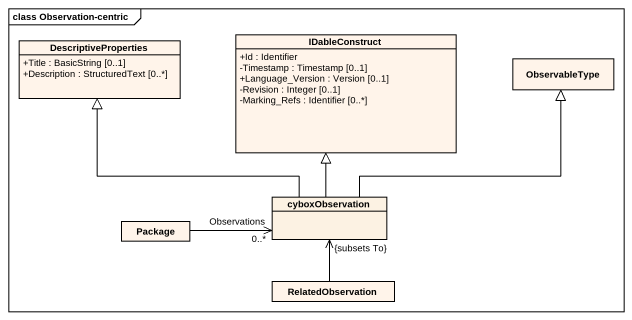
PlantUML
@startuml
mainframe class Observation-centric
hide circle
hide empty members
skinparam classAttributeIconSize 0
class DescriptiveProperties #FFF4EA {
  +Title : BasicString [0..1]
  +Description : StructuredText [0..*]
}
class IDableConstruct #FFF4EA {
  +Id : Identifier
  -Timestamp : Timestamp [0..1]
  +Language_Version : Version [0..1]
  -Revision : Integer [0..1]
  -Marking_Refs : Identifier [0..*]
}
class ObservableType #FFF4EA
class cyboxObservation
class "Package" as Package_ #FFF4EA
class RelatedObservation #FFF4EA
cyboxObservation -up-|> DescriptiveProperties
cyboxObservation -up-|> IDableConstruct
cyboxObservation -up-|> ObservableType
cyboxObservation "Observations\n0..*" <-left- Package_
RelatedObservation -up-> "{subsets To}" cyboxObservation
@enduml
